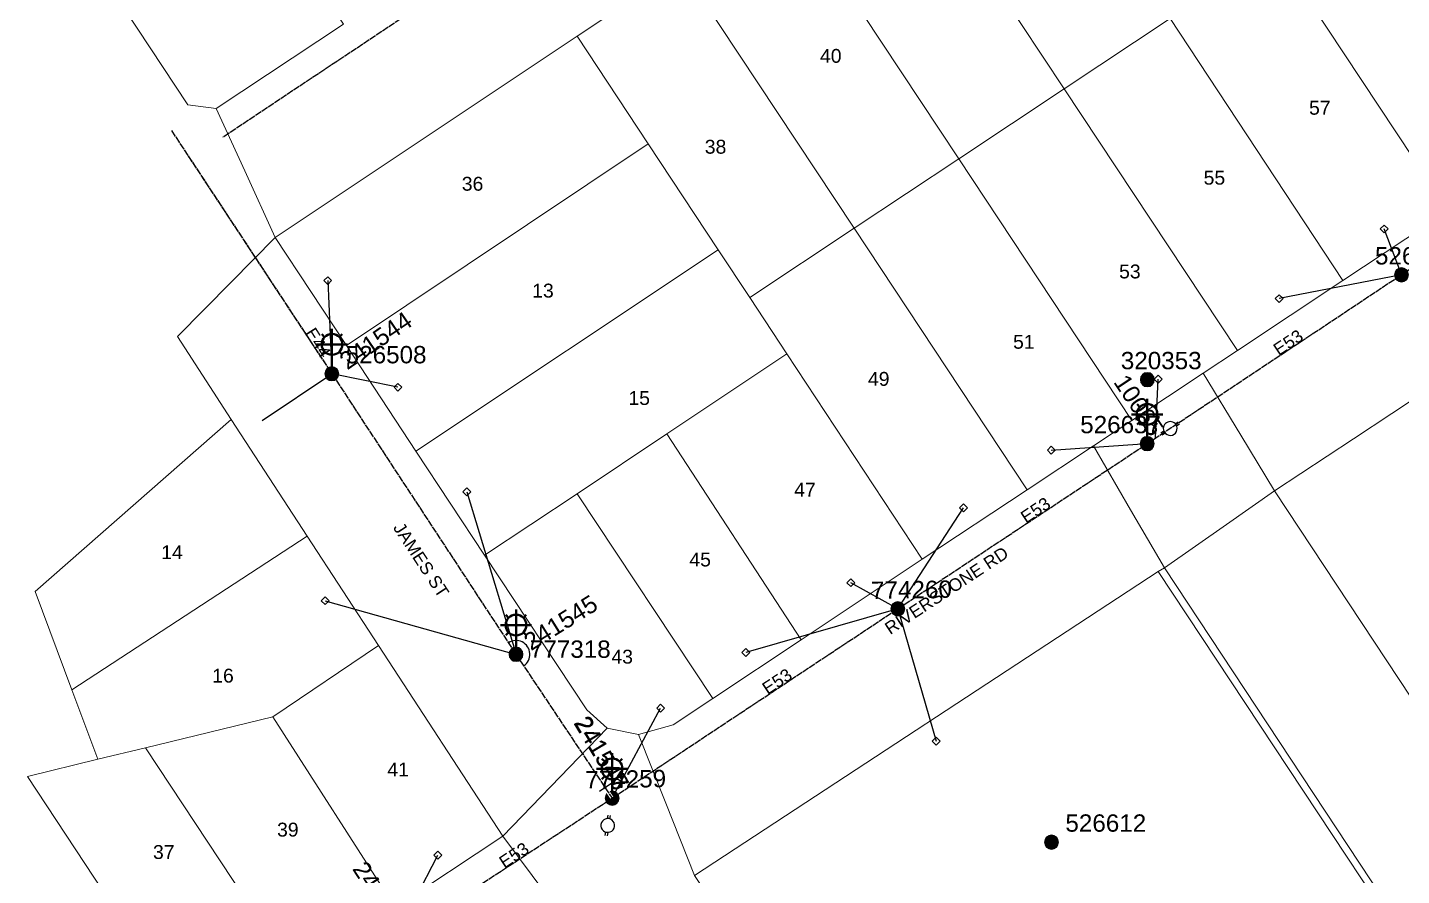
# Model space of a CAD drawing. Header units: metres. Extents: x 302064 to 305578, y 6265466 to 6271990.
# Drawn here: x 302297.2 to 302495.3, y 6270754.5 to 6270876.8 of the extents above; entities that cross this region are included whole.
import ezdxf
from ezdxf.enums import TextEntityAlignment as Align

# ---------------------------------------------------------------- set-up
doc = ezdxf.new("R2010")
doc.units = ezdxf.units.M
doc.linetypes.add('Cable Exist OH', pattern=[1, 1, 0])
doc.layers.get('0').update_dxf_attribs({"color": 6})
for name, color, linetype in [('_User_LV_Exist', 7, 'Continuous'), ('Equip_SP_LV_EXT', 7, 'Continuous'), ('Equip_SP_SL_EXT', 7, 'Continuous'), ('Mains_LV_EXT', 5, 'Continuous'), ('Mains_SL_EXT', 3, 'Continuous'), ('Services_SP_EXT', 7, 'Continuous'), ('SupportsOH_SP_TR_HV_LV_SL_EXT', 7, 'Continuous')]:
    doc.layers.add(name, color=color, linetype=linetype)
doc.layers.add('Cadastre Land Parcels_SP_EXT', color=7, linetype='Continuous', lineweight=5)
doc.layers.add('Cadastre Roads_SP_EXT', color=9, linetype='Continuous', lineweight=5)
doc.styles.add('iecARIAL', font='arial.ttf', dxfattribs={"height": 2})
doc.styles.add('POLE_LABEL', font='arial.ttf')
doc.styles.get("Standard").update_dxf_attribs({"font": 'arial.ttf'})

# ---------------------------------------------------------------- blocks, each defined once
blk = doc.blocks.new('LV_OH_LINKS_OPEN_EXT')
for p, q in [((-0.17, 4.97), (-0.17, 5.46)), ((0.17, 4.97), (0.17, 5.46)), ((-0.17, 3), (-0.17, 2.5)), ((0.17, 3), (0.17, 2.5))]:
    blk.add_line(p, q)
blk.add_lwpolyline([(0, 2.99, 1), (0, 4.98, 1)], format="xyb", close=True)
at = {"flags": 9}
for tag, p in [('ACTUAL_STATUS', (0, 0)), ('CONSTRUCTED_VOLTAGE', (0, -0.2)), ('OPERATING_VOLTAGE', (0, -0.6)), ('ORIENTATION', (0, -0.8)), ('OWNED_BY', (0, -1)), ('STATE', (0, -1.2)), ('SWITCH_TYPE', (0, -1.4)), ('NO_PHASES', (0, -0.4)), ('USAGE', (0, -1.6)), ('LEGEND', (0, -1.8)), ('NOTES', (0, -2))]:
    blk.add_attdef(tag, text='', height=0.2, dxfattribs=at).set_placement(p, align=Align.MIDDLE_LEFT)
at = {"flags": 1}
blk.add_attdef('Z', (0, 0), '', height=0.2, dxfattribs=at)
blk = doc.blocks.new('SL_LANTERN_EXT')
at = {"lineweight": 40}
for p, q in [((0, 1.97), (0, 6.47)), ((-2.25, 4.22), (2.25, 4.22)), ((-1.46, 5.68), (-1.06, 5.28)), ((1.46, 5.68), (1.06, 5.28)), ((-1.46, 2.76), (-1.06, 3.16)), ((0, 0), (0, 2.72)), ((1.46, 2.76), (1.06, 3.16))]:
    blk.add_line(p, q, dxfattribs=at)
blk.add_circle((0, 4.22), 1.5, dxfattribs=at)
at = {"style": 'iecARIAL', "flags": 8}
blk.add_attdef('ASSET_NUM', (1.5, 1.5), '', height=2.5, dxfattribs=at)
for tag, p, height, flags in [('OPERATING_VOLTAGE', (0.98, -1.65), 0.2, 9), ('ORIENTATION', (0.98, -1.85), 0.2, 9), ('OWNED_BY', (0.98, -2.05), 0.2, 9), ('CONSTRUCTED_VOLTAGE', (0.98, -0.65), 0.2, 9), ('CONTROL_TYPE', (0.98, -0.85), 0.2, 9), ('LANTERN_PURPOSE', (0.98, -1.05), 0.2, 9), ('LANTERN_TYPE', (0.98, -1.25), 0.2, 9), ('NO_PHASES', (0.98, -1.45), 0.2, 9), ('LNUMBER', (2.18, -3.25), 2.5, 8), ('STATE', (0.98, -2.25), 0.2, 9), ('USAGE', (0.98, -2.45), 0.2, 9), ('CEXIST', (0.98, -2.65), 0.2, 9), ('CNEW', (0.98, -2.85), 0.2, 9), ('CNUMBER', (0.98, -3.05), 0.2, 9), ('CREMOVE', (0.98, -3.25), 0.2, 9), ('CREPLACE', (0.98, -3.45), 0.2, 9), ('LKINGHEIGHT', (0.98, -3.65), 0.2, 9), ('LBRACKET', (0.98, -3.85), 0.2, 9), ('LBRACKETVOCAB', (0.98, -4.05), 0.2, 9), ('LCATEGORY', (0.98, -4.25), 0.2, 9), ('LCHARGE1', (0.98, -4.45), 0.2, 9), ('LCHARGE1PERCENT', (0.98, -4.65), 0.2, 9), ('LCHARGE2', (0.98, -4.85), 0.2, 9), ('LCHARGE2PERCENT', (0.98, -5.05), 0.2, 9), ('LCHARGE3', (0.98, -5.25), 0.2, 9), ('LCHARGE3PERCENT', (0.98, -5.45), 0.2, 9), ('LEXIST', (0.98, -5.65), 0.2, 9), ('LLAMP', (0.98, -5.85), 0.2, 9), ('LLAMPVOCAB', (0.98, -6.05), 0.2, 9), ('LMAST', (0.98, -6.25), 0.2, 9), ('LMASTVOCAB', (0.98, -6.45), 0.2, 9), ('LNEW', (0.98, -6.65), 0.2, 9), ('LANTNUMBER', (0.98, -6.85), 0.2, 9), ('LOUTREACH', (0.98, -7.25), 0.2, 9), ('LOUTREACHVOCAB', (0.98, -7.45), 0.2, 9), ('LRATECODE', (0.98, -7.65), 0.2, 9), ('LREMOVE', (0.98, -7.85), 0.2, 9), ('LREPLACE', (0.98, -8.05), 0.2, 9), ('STREETNAME', (0.98, -9.25), 0.2, 9), ('SUBURB', (0.98, -9.45), 0.2, 1), ('LTYPE', (0.98, -8.25), 0.2, 9), ('LTYPEVOCAB', (0.98, -8.45), 0.2, 9), ('LEGEND', (0.98, -8.65), 0.2, 9), ('LOCATION', (0.98, -8.85), 0.2, 9), ('NOTES', (0.98, -9.05), 0.2, 9)]:
    blk.add_attdef(tag, p, '', height=height, dxfattribs=dict(flags=flags))
blk = doc.blocks.new('CCP_EXT')
at = {"flags": 9}
for tag, p in [('STATE', (0, -1.8)), ('NOTES', (0, -2))]:
    blk.add_attdef(tag, text='', height=0.2, dxfattribs=at).set_placement(p, align=Align.MIDDLE_LEFT)
blk.add_wipeout([(0, 0.57), (0.57, 0), (0, -0.57), (-0.57, 0)])
blk.add_lwpolyline([(-0.57, 0), (0, 0.57), (0.57, 0), (0, -0.57), (-0.57, 0)])
at = {"flags": 1}
blk.add_attdef('Z', (0, 0), '', height=0.2, dxfattribs=at)
at = {"flags": 9}
for tag, p in [('CCP_TYPE', (0, 0)), ('CONSTRUCTED_VOLTAGE', (0, -0.2)), ('OPERATING_VOLTAGE', (0, -0.6)), ('ORIENTATION', (0, -0.8)), ('OWNED_BY', (0, -1)), ('NO_PHASES', (0, -0.4)), ('USAGE', (0, -1.2)), ('LEGEND', (0, -1.4)), ('LIFE_SUPPORT', (0, -1.6))]:
    blk.add_attdef(tag, text='', height=0.2, dxfattribs=at).set_placement(p, align=Align.MIDDLE_LEFT)
blk = doc.blocks.new('POLE_EXT')
blk.add_hatch(color=256).paths.add_polyline_path([(-1, 0, 1), (1, 0, 1)])
blk.add_lwpolyline([(-1, 0, 1), (1, 0, 1)], format="xyb", close=True)
for tag, height, flags, p in [('pNumber', 2.5, 8, (-17.84, 2.07)), ('OWNED_BY', 0.2, 9, (1.35, -0.4)), ('SPECIAL_USE', 0.2, 9, (1.35, -0.8)), ('STATE', 0.2, 9, (1.35, -1)), ('cLV', 0.2, 9, (1.35, -1.4)), ('hDepth', 0.2, 9, (1.35, -1.6)), ('hDia', 0.2, 9, (1.35, -1.8)), ('cHV', 0.2, 9, (1.35, -2)), ('PARENT', 0.2, 9, (1.35, -0.6)), ('USAGE', 0.2, 9, (1.35, -1.2)), ('cLinedev', 0.2, 9, (1.35, -3.4)), ('pExisting', 0.2, 9, (1.35, -3.8)), ('LBRACKET', 0.2, 9, (1.35, -2.2)), ('LExisting', 0.2, 9, (1.35, -2.4)), ('LANTNUMBER', 0.2, 9, (1.35, -2.6)), ('LOther', 0.2, 9, (1.35, -2.8)), ('LRemove', 0.2, 9, (1.35, -3)), ('LEGEND', 0.2, 9, (1.35, -3.2)), ('LOCATION', 0.2, 9, (1.35, -3.6)), ('PFNUMBER', 0.2, 9, (1.35, -4)), ('pFooting', 0.2, 9, (1.35, -4.4)), ('pNew', 0.2, 9, (1.35, -4.6)), ('pRelocate', 0.2, 9, (1.35, -5)), ('pRemove', 0.2, 9, (1.35, -5.2)), ('pReplace', 0.2, 9, (1.35, -5.4)), ('pStay', 0.2, 9, (1.35, -5.6)), ('pType', 0.2, 9, (1.35, -5.8)), ('cspan', 0.2, 9, (1.35, -6)), ('NEWPFNUMBER', 0.2, 9, (1.35, -4.2)), ('STREETNAME', 0.2, 9, (1.35, -6.2)), ('SUBURB', 0.2, 9, (1.35, -6.4)), ('OPERATED_BY', 0.2, 9, (1.36, -7.01)), ('NOTES', 0.2, 9, (1.35, -6.6)), ('MAINTAINED_BY', 0.2, 9, (1.36, -6.81))]:
    blk.add_attdef(tag, text='', height=height, dxfattribs=dict(flags=flags)).set_placement(p, align=Align.MIDDLE_LEFT)
at = {"style": 'POLE_LABEL'}
for tag, height, flags, p in [('ASSET_NUM', 2.5, 8, (2, 2)), ('STRUCTURE_PLANT_NUMBER', 0.2, 9, (1.35, 0.03)), ('STREET_CODE', 0.2, 9, (1.35, -0.2))]:
    blk.add_attdef(tag, text='', height=height, dxfattribs=dict(at, flags=flags)).set_placement(p, align=Align.MIDDLE_LEFT)
at = {"flags": 1}
blk.add_attdef('Z', (1.35, -7.33), '', height=0.2, dxfattribs=at)
blk = doc.blocks.new('End Shackle_EXT')
at = {"flags": 9}
for tag, p in [('USAGE', (0, -1.4)), ('NOTES', (0, -1.6))]:
    blk.add_attdef(tag, text='', height=0.2, dxfattribs=at).set_placement(p, align=Align.MIDDLE_LEFT)
blk.add_wipeout([(0, 0.25), (1.81, 0.25), (1.82, -0.25), (0, -0.25)])
blk.add_line((1.81, -1), (1.81, 1))
at = {"flags": 1}
blk.add_attdef('Z', (0, 0), '', height=0.2, dxfattribs=at)
at = {"flags": 9}
for tag, p in [('CONNECTOR_TYPE', (0, 0)), ('CONSTRUCTED_VOLTAGE', (0, -0.2)), ('OPERATING_VOLTAGE', (0, -0.6)), ('ORIENTATION', (0, -0.8)), ('OWNED_BY', (0, -1)), ('STATE', (0, -1.2)), ('NO_PHASES', (0, -0.4))]:
    blk.add_attdef(tag, text='', height=0.2, dxfattribs=at).set_placement(p, align=Align.MIDDLE_LEFT)

msp = doc.modelspace()

# ---------------------------------------------------------------- linework, layer by layer
at = {"layer": '_User_LV_Exist', "linetype": 'Cable Exist OH'}
for points in [[(302357.458, 6270882.301), (302325.378, 6270860.947)], [(302495.34, 6270841.14), (302535.326, 6270867.68)]]:
    msp.add_lwpolyline(points, dxfattribs=at)
at = {"layer": '_User_LV_Exist', "linetype": 'Continuous'}
msp.add_lwpolyline([(302368.743, 6270784.709, 1.0012325), (302366.549, 6270788.053)], format="xyb", dxfattribs=at)
at = {"layer": 'Cadastre Land Parcels_SP_EXT', "linetype": 'Continuous'}
for points in [[(302461.956, 6270878.055), (302437.012, 6270915.827), (302421.699, 6270905.657), (302446.69, 6270867.923), (302461.956, 6270878.055)], [(302446.69, 6270867.923), (302421.699, 6270905.657), (302406.571, 6270895.551), (302431.496, 6270857.841), (302446.69, 6270867.923)], [(302517.974, 6270860.912), (302492.762, 6270898.499), (302477.093, 6270888.102), (302502.078, 6270850.364), (302517.974, 6270860.912)], [(302342.779, 6270877.285), (302330.517, 6270895.405), (302309.474, 6270882.108), (302320.303, 6270865.634), (302324.412, 6270865.099), (302342.779, 6270877.285)], [(302431.496, 6270857.841), (302406.571, 6270895.551), (302391.465, 6270885.54), (302416.398, 6270847.821), (302431.496, 6270857.841)], [(302502.078, 6270850.364), (302477.093, 6270888.102), (302461.956, 6270878.055), (302486.891, 6270840.302), (302502.078, 6270850.364)], [(302416.398, 6270847.821), (302391.465, 6270885.54), (302376.476, 6270875.554), (302386.717, 6270860.012), (302396.794, 6270844.731), (302401.348, 6270837.832), (302416.398, 6270847.821)], [(302486.891, 6270840.302), (302461.956, 6270878.055), (302446.69, 6270867.923), (302471.676, 6270830.2), (302486.891, 6270840.302)], [(302386.717, 6270860.012), (302376.476, 6270875.554), (302332.91, 6270846.51), (302343.203, 6270830.91), (302386.717, 6270860.012)], [(302471.676, 6270830.2), (302446.69, 6270867.923), (302431.496, 6270857.841), (302456.448, 6270820.093), (302466.744, 6270826.927), (302471.676, 6270830.2)], [(302353.212, 6270815.694), (302396.794, 6270844.731), (302386.717, 6270860.012), (302343.203, 6270830.91), (302353.212, 6270815.694)], [(302456.448, 6270820.093), (302431.496, 6270857.841), (302416.398, 6270847.821), (302441.342, 6270810.082), (302450.933, 6270816.438), (302456.448, 6270820.093)], [(302596.752, 6270757.904), (302536.36, 6270849.122), (302521.671, 6270839.439), (302510.552, 6270832.095), (302499.456, 6270824.77), (302488.402, 6270817.479), (302477.042, 6270809.951), (302502.126, 6270771.995), (302509.274, 6270761.214), (302523.322, 6270739.96), (302530.407, 6270729.246), (302536.791, 6270719.591), (302537.425, 6270718.609), (302571.016, 6270740.923), (302587.585, 6270751.842), (302596.752, 6270757.904)], [(302441.342, 6270810.082), (302416.398, 6270847.821), (302401.348, 6270837.832), (302406.693, 6270829.719), (302426.221, 6270800.093), (302441.342, 6270810.082)], [(302376.447, 6270809.544), (302389.375, 6270818.201), (302406.693, 6270829.719), (302401.348, 6270837.832), (302396.794, 6270844.731), (302353.212, 6270815.694), (302363.111, 6270800.684), (302376.447, 6270809.544)], [(302426.221, 6270800.093), (302406.693, 6270829.719), (302389.375, 6270818.201), (302408.748, 6270788.459), (302426.221, 6270800.093)], [(302337.507, 6270803.445), (302326.563, 6270820.259), (302298.319, 6270795.461), (302303.577, 6270781.27), (302337.507, 6270803.445)], [(302408.748, 6270788.459), (302389.375, 6270818.201), (302376.447, 6270809.544), (302396.017, 6270780.006), (302408.748, 6270788.459)], [(302396.017, 6270780.006), (302376.447, 6270809.544), (302363.111, 6270800.684), (302377.844, 6270778.358), (302380.797, 6270775.714), (302385.315, 6270774.801), (302390.29, 6270776.198), (302396.017, 6270780.006)], [(302314.233, 6270772.889), (302332.562, 6270777.358), (302347.822, 6270787.648), (302337.507, 6270803.445), (302303.577, 6270781.27), (302307.338, 6270771.257), (302314.233, 6270772.889)], [(302520.321, 6270707.353), (302516.746, 6270712.961), (302460.23, 6270798.313), (302393.382, 6270754.484), (302453.885, 6270663.368), (302471.976, 6270675.345), (302520.321, 6270707.353)], [(302520.664, 6270708.72), (302461.139, 6270798.863), (302460.23, 6270798.313), (302516.746, 6270712.961), (302520.321, 6270707.353), (302521.142, 6270707.9), (302520.664, 6270708.72)], [(302365.74, 6270760.182), (302347.822, 6270787.648), (302332.562, 6270777.358), (302350.228, 6270749.886), (302365.74, 6270760.182)], [(302350.228, 6270749.886), (302332.562, 6270777.358), (302314.233, 6270772.889), (302335.732, 6270740.288), (302350.228, 6270749.886)], [(302335.732, 6270740.288), (302314.233, 6270772.889), (302307.338, 6270771.257), (302297.198, 6270768.779), (302321.997, 6270731.141), (302335.732, 6270740.288)]]:
    msp.add_lwpolyline(points, close=True, dxfattribs=at)
at = {"layer": 'Cadastre Roads_SP_EXT', "linetype": 'Continuous'}
msp.add_lwpolyline([(302342.779, 6270877.285), (302324.412, 6270865.099), (302328.52, 6270856.113), (302332.91, 6270846.51), (302376.476, 6270875.554), (302391.465, 6270885.54)], dxfattribs=at)
msp.add_lwpolyline([(302536.791, 6270719.591), (302530.407, 6270729.246), (302523.322, 6270739.96), (302509.274, 6270761.214), (302502.126, 6270771.995), (302477.042, 6270809.951), (302470.086, 6270805.101), (302461.139, 6270798.863), (302520.664, 6270708.72), (302536.791, 6270719.591)], close=True, dxfattribs=at)
at = {"layer": 'Mains_LV_EXT', "linetype": 'Cable Exist OH'}
for points in [[(302357.458, 6270882.301), (302325.378, 6270860.947)], [(302495.34, 6270841.14), (302535.326, 6270867.68)]]:
    msp.add_lwpolyline(points, dxfattribs=at)
at = {"layer": 'Mains_LV_EXT', "linetype": 'Continuous'}
msp.add_lwpolyline([(302368.743, 6270784.709, 1.0012325), (302366.549, 6270788.053)], format="xyb", dxfattribs=at)
at = {"layer": 'Services_SP_EXT'}
msp.add_lwpolyline([(302331.023, 6270820.094), (302341.09, 6270826.85)], dxfattribs=at)

# ---------------------------------------------------------------- block references
at = {"layer": 'Equip_SP_LV_EXT'}
for p, rotation in [((302458.658, 6270816.766), 303.3075761409625), ((302381.501, 6270765.64), 170.9647948219257)]:
    msp.add_blockref('LV_OH_LINKS_OPEN_EXT', p, dxfattribs=dict(at, rotation=rotation))
at = {"layer": 'Equip_SP_SL_EXT'}
ref = msp.add_blockref('SL_LANTERN_EXT', (302341.108, 6270826.862), dxfattribs=at)
ref.add_attrib('ASSET_NUM', '241544', dxfattribs={"layer": '0', "height": 2.5, "rotation": 34.39732, "style": 'iecARIAL'}).set_placement((302342.608, 6270828.362), align=Align.MIDDLE_LEFT)
ref = msp.add_blockref('SL_LANTERN_EXT', (302458.658, 6270816.766), dxfattribs=at)
ref.add_attrib('ASSET_NUM', '10065', dxfattribs={"layer": '0', "height": 2.5, "rotation": 303.74262, "style": 'iecARIAL'}).set_placement((302460.158, 6270818.266), align=Align.MIDDLE_RIGHT)
ref = msp.add_blockref('SL_LANTERN_EXT', (302367.646, 6270786.381), dxfattribs=at)
ref.add_attrib('ASSET_NUM', '241545', dxfattribs={"layer": '0', "height": 2.5, "rotation": 31.90792, "style": 'iecARIAL'}).set_placement((302369.146, 6270787.881), align=Align.MIDDLE_LEFT)
ref = msp.add_blockref('SL_LANTERN_EXT', (302381.501, 6270765.64), dxfattribs=at)
ref.add_attrib('ASSET_NUM', '241546', dxfattribs={"layer": '0', "height": 2.5, "rotation": 301.24693, "style": 'iecARIAL'}).set_placement((302383.001, 6270767.14), align=Align.MIDDLE_RIGHT)
ref = msp.add_blockref('SL_LANTERN_EXT', (302381.501, 6270765.64), dxfattribs=at)
ref.add_attrib('ASSET_NUM', '241547', dxfattribs={"layer": '0', "height": 2.5, "rotation": 300.57072, "style": 'iecARIAL'}).set_placement((302383.001, 6270767.14), align=Align.MIDDLE_RIGHT)
ref = msp.add_blockref('SL_LANTERN_EXT', (302349.938, 6270744.904), dxfattribs=at)
ref.add_attrib('ASSET_NUM', '241548', dxfattribs={"layer": '0', "height": 2.5, "rotation": 303.47711, "style": 'iecARIAL'}).set_placement((302351.438, 6270746.404), align=Align.MIDDLE_RIGHT)
at = {"layer": 'SupportsOH_SP_TR_HV_LV_SL_EXT'}
ref = msp.add_blockref('POLE_EXT', (302495.341, 6270841.109), dxfattribs=at)
ref.add_attrib('ASSET_NUM', '526636', dxfattribs={"layer": '0', "height": 2.5, "style": 'POLE_LABEL'}).set_placement((302497.341, 6270841.859), align=Align.BOTTOM_CENTER)
ref = msp.add_blockref('POLE_EXT', (302458.658, 6270816.766), dxfattribs=at)
ref.add_attrib('ASSET_NUM', '526637', dxfattribs={"layer": '0', "height": 2.5, "style": 'POLE_LABEL'}).set_placement((302460.658, 6270817.516), align=Align.BOTTOM_RIGHT)
ref = msp.add_blockref('POLE_EXT', (302422.703, 6270792.953), dxfattribs=at)
ref.add_attrib('ASSET_NUM', '774260', dxfattribs={"layer": '0', "height": 2.5, "rotation": 1, "style": 'POLE_LABEL'}).set_placement((302424.703, 6270793.703), align=Align.BOTTOM_CENTER)
ref = msp.add_blockref('POLE_EXT', (302367.646, 6270786.381), dxfattribs=at)
ref.add_attrib('ASSET_NUM', '777318', dxfattribs={"layer": '0', "height": 2.5, "style": 'POLE_LABEL'}).set_placement((302369.646, 6270787.131), align=Align.MIDDLE_LEFT)
ref = msp.add_blockref('POLE_EXT', (302381.501, 6270765.64), dxfattribs=at)
ref.add_attrib('ASSET_NUM', '774259', dxfattribs={"layer": '0', "height": 2.5, "rotation": 1, "style": 'POLE_LABEL'}).set_placement((302383.501, 6270766.39), align=Align.BOTTOM_CENTER)
ref = msp.add_blockref('POLE_EXT', (302444.87, 6270759.303), dxfattribs=at)
ref.add_attrib('ASSET_NUM', '526612', dxfattribs={"layer": '0', "height": 2.5, "rotation": 359.98318, "style": 'POLE_LABEL'}).set_placement((302446.87, 6270760.053), align=Align.BOTTOM_LEFT)

# ---------------------------------------------------------------- texts
at = {"layer": 'Cadastre Land Parcels_SP_EXT'}
for s, p in [('40', (302411.483, 6270871.688)), ('57', (302482.005, 6270864.206)), ('38', (302394.866, 6270858.582)), ('36', (302359.827, 6270853.246)), ('55', (302466.803, 6270854.12)), ('53', (302454.611, 6270840.597)), ('13', (302369.981, 6270837.837)), ('51', (302439.323, 6270830.455)), ('49', (302418.4, 6270825.109)), ('15', (302383.854, 6270822.344)), ('47', (302407.759, 6270809.118)), ('14', (302316.491, 6270800.109)), ('45', (302392.647, 6270799.052)), ('43', (302381.403, 6270785.044)), ('16', (302323.84, 6270782.311)), ('41', (302349.088, 6270768.769)), ('39', (302333.189, 6270760.105)), ('37', (302315.3, 6270756.871))]:
    msp.add_text(s, height=2, dxfattribs=at).set_placement(p)
at = {"layer": 'Cadastre Roads_SP_EXT'}
for s, rotation, p in [('JAMES ST', 303.2385, (302349.852, 6270804.642)), ('RIVERSTONE RD', 33.41104, (302421.595, 6270789.156))]:
    msp.add_text(s, height=1.8, rotation=rotation, dxfattribs=at).set_placement(p)
at = {"layer": 'Mains_LV_EXT'}
for s, rotation, p in [('E44', 302.19304, (302337.144, 6270832.747)), ('E53', 33.60266, (302477.632, 6270829.373)), ('E53', 33.51653, (302441.188, 6270805.196)), ('E53', 33.54066, (302403.924, 6270780.504)), ('E53', 33.30374, (302365.975, 6270755.44))]:
    msp.add_text(s, height=1.8, rotation=rotation, dxfattribs=at).set_placement(p)

# ---------------------------------------------------------------- next in the draw order: block references
at = {"layer": 'Services_SP_EXT'}
for p in [(302492.84, 6270847.726), (302340.491, 6270840.271), (302477.702, 6270837.68), (302350.624, 6270824.888), (302460.254, 6270826.071), (302444.837, 6270815.831), (302360.568, 6270809.802), (302432.17, 6270807.495), (302415.92, 6270796.715), (302340.128, 6270794.115), (302400.783, 6270786.657), (302388.5, 6270778.605), (302428.235, 6270773.874), (302356.369, 6270757.434)]:
    msp.add_blockref('CCP_EXT', p, dxfattribs=at)

# ---------------------------------------------------------------- next in the draw order: block references
for p in [(302492.84, 6270847.726), (302340.491, 6270840.271), (302477.702, 6270837.68), (302350.624, 6270824.888), (302460.254, 6270826.071), (302444.837, 6270815.831), (302360.568, 6270809.802), (302432.17, 6270807.495), (302415.92, 6270796.715), (302340.128, 6270794.115), (302400.783, 6270786.657), (302388.5, 6270778.605), (302428.235, 6270773.874), (302356.369, 6270757.434)]:
    msp.add_blockref('CCP_EXT', p, dxfattribs=at)

# ---------------------------------------------------------------- next in the draw order: linework, layer by layer
at = {"layer": '_User_LV_Exist', "linetype": 'Cable Exist OH'}
for points in [[(302317.967, 6270861.911), (302341.09, 6270826.85)], [(302458.658, 6270816.766), (302495.34, 6270841.14)], [(302341.09, 6270826.85), (302367.646, 6270786.381)], [(302422.703, 6270792.953), (302458.658, 6270816.766)]]:
    msp.add_lwpolyline(points, dxfattribs=at)
at = {"layer": 'Cadastre Roads_SP_EXT', "linetype": 'Continuous'}
for points in [[(302502.078, 6270850.364), (302486.891, 6270840.302), (302471.676, 6270830.2), (302466.744, 6270826.927), (302472.156, 6270818.004), (302477.042, 6270809.951), (302488.402, 6270817.479), (302499.456, 6270824.77)], [(302372.068, 6270751.634), (302365.74, 6270760.182), (302350.228, 6270749.886)]]:
    msp.add_lwpolyline(points, dxfattribs=at)
for points in [[(302343.203, 6270830.91), (302332.91, 6270846.51), (302326.553, 6270840.047), (302318.83, 6270832.198), (302326.563, 6270820.259), (302337.507, 6270803.445), (302347.822, 6270787.648), (302365.74, 6270760.182), (302373.99, 6270768.693), (302380.797, 6270775.714), (302377.844, 6270778.358), (302363.111, 6270800.684), (302353.212, 6270815.694), (302343.203, 6270830.91)], [(302461.139, 6270798.863), (302456.282, 6270807.227), (302450.933, 6270816.438), (302441.342, 6270810.082), (302426.221, 6270800.093), (302408.748, 6270788.459), (302396.017, 6270780.006), (302390.29, 6270776.198), (302385.315, 6270774.801), (302389.244, 6270764.906), (302393.382, 6270754.484), (302460.23, 6270798.313), (302461.139, 6270798.863)]]:
    msp.add_lwpolyline(points, close=True, dxfattribs=at)
at = {"layer": 'Mains_LV_EXT', "linetype": 'Cable Exist OH'}
for points in [[(302317.967, 6270861.911), (302341.09, 6270826.85)], [(302458.658, 6270816.766), (302495.34, 6270841.14)], [(302341.09, 6270826.85), (302367.646, 6270786.381)], [(302422.703, 6270792.953), (302458.658, 6270816.766)]]:
    msp.add_lwpolyline(points, dxfattribs=at)
at = {"layer": 'Services_SP_EXT'}
for points in [[(302495.34, 6270841.14), (302492.84, 6270847.726)], [(302495.341, 6270841.109), (302477.702, 6270837.68)], [(302340.491, 6270840.271), (302341.09, 6270826.85)], [(302350.624, 6270824.888), (302341.09, 6270826.85)], [(302459.851, 6270817.559), (302460.254, 6270826.071)], [(302444.837, 6270815.831), (302458.658, 6270816.766)], [(302360.568, 6270809.802), (302367.646, 6270786.381)], [(302422.703, 6270792.953), (302432.17, 6270807.495)], [(302422.703, 6270792.953), (302415.92, 6270796.715)], [(302340.128, 6270794.115), (302367.646, 6270786.381)], [(302422.703, 6270792.953), (302400.783, 6270786.657)], [(302422.703, 6270792.953), (302428.235, 6270773.874)], [(302381.501, 6270765.64), (302388.5, 6270778.605)], [(302349.938, 6270744.904), (302356.369, 6270757.434)]]:
    msp.add_lwpolyline(points, dxfattribs=at)

# ---------------------------------------------------------------- next in the draw order: block references
at = {"layer": 'SupportsOH_SP_TR_HV_LV_SL_EXT'}
ref = msp.add_blockref('POLE_EXT', (302341.09, 6270826.85), dxfattribs=at)
ref.add_attrib('ASSET_NUM', '526508', dxfattribs={"layer": '0', "height": 2.5, "style": 'POLE_LABEL'}).set_placement((302343.09, 6270827.6), align=Align.BOTTOM_LEFT)
ref = msp.add_blockref('POLE_EXT', (302458.69, 6270825.997), dxfattribs=at)
ref.add_attrib('ASSET_NUM', '320353', dxfattribs={"layer": '0', "height": 2.5, "style": 'POLE_LABEL'}).set_placement((302460.69, 6270826.747), align=Align.BOTTOM_CENTER)

# ---------------------------------------------------------------- next in the draw order: block references
at = {"layer": 'Mains_SL_EXT', "rotation": 123.7234306565906}
msp.add_blockref('End Shackle_EXT', (302381.501, 6270765.64), dxfattribs=at)

# ---------------------------------------------------------------- next in the draw order: linework, layer by layer
at = {"layer": '_User_LV_Exist', "linetype": 'Cable Exist OH'}
for points in [[(302381.501, 6270765.64), (302422.703, 6270792.953)], [(302367.646, 6270786.381), (302381.501, 6270765.64)], [(302349.938, 6270744.904), (302381.501, 6270765.64)]]:
    msp.add_lwpolyline(points, dxfattribs=at)
at = {"layer": 'Mains_LV_EXT', "linetype": 'Cable Exist OH'}
for points in [[(302381.501, 6270765.64), (302422.703, 6270792.953)], [(302367.646, 6270786.381), (302381.501, 6270765.64)], [(302349.938, 6270744.904), (302381.501, 6270765.64)]]:
    msp.add_lwpolyline(points, dxfattribs=at)
at = {"layer": 'Mains_SL_EXT', "linetype": 'Cable Exist OH'}
msp.add_lwpolyline([(302320.367, 6270858.26), (302341.09, 6270826.85), (302367.646, 6270786.381), (302381.501, 6270765.64)], dxfattribs=at)

doc.saveas('drawing.dxf')
